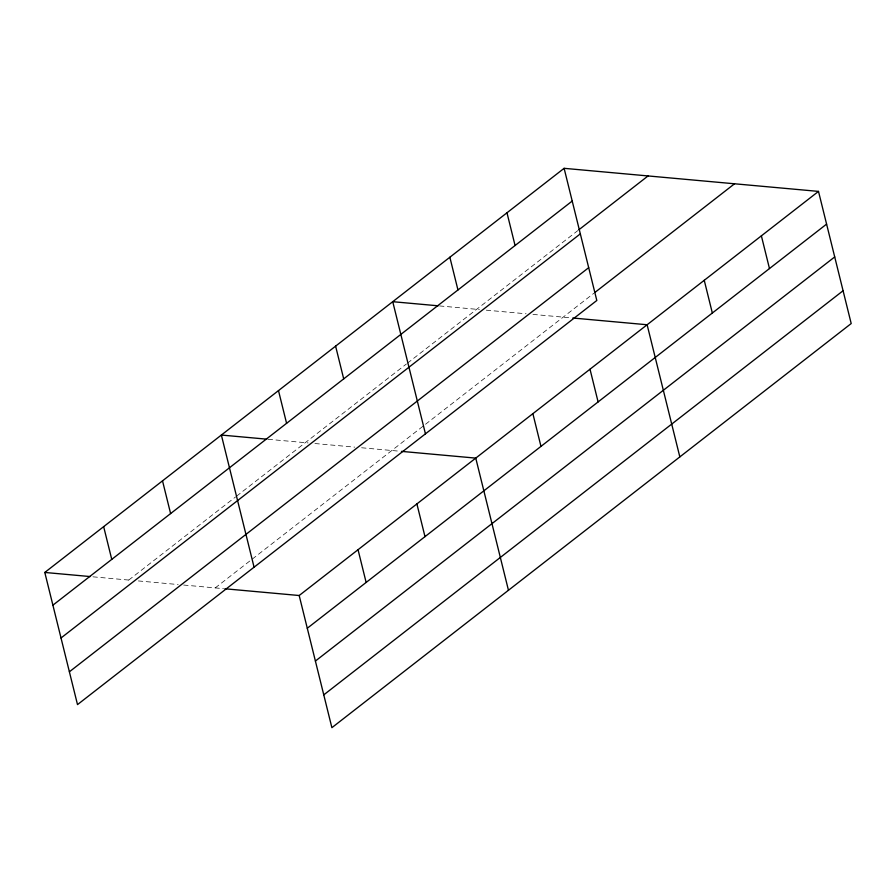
<?xml version="1.0" encoding="UTF-8"?>
<svg xmlns="http://www.w3.org/2000/svg" width="896" height="896" viewBox="0 0 896 896"><rect width="100%" height="100%" fill="white"/><g stroke="black" fill="none" stroke-linecap="round" stroke-linejoin="round"><path stroke-width="0.67" stroke-dasharray="4.48 3.36" d="M128.744 580.059L235.558 496.944M236.645 496.093L406.381 364.011M407.478 363.16L577.752 230.653M215.242 587.899L251.205 559.91M252.302 559.07L593.936 293.205M439.522 305.928L479.427 309.546M486.293 310.173L526.109 313.779M532.974 314.406L571.435 317.89M268.15 439.298L308.056 442.915M314.922 443.531L354.738 447.138M361.603 447.765L400.064 451.248M92.971 576.822L131.499 580.317M138.354 580.933L178.17 584.539M183.669 585.043L223.496 588.65"/><path stroke-width="1.34" d="M564.11 168.325L596.814 300.485L77.504 704.603L44.8 572.454L564.11 168.325L818.496 191.397L851.2 323.546L331.89 727.675L299.186 595.515L818.496 191.397M52.898 605.181L572.208 201.051M578.85 229.802L648.054 175.941M61.018 637.986L580.328 233.867M69.384 671.798L588.694 267.669M595.034 292.354L734.552 183.781M307.283 628.242L826.594 224.112M315.403 661.046L834.714 256.928M323.77 694.859L843.08 290.741M438.155 305.805L392.739 301.694L425.443 433.843M572.813 318.013L647.125 324.755L679.829 456.904M266.784 439.163L221.368 435.053L254.072 567.202M401.442 451.371L475.754 458.114L508.458 590.274M44.8 572.454L90.216 576.565M224.874 588.773L299.186 595.515M761.376 235.85L769.474 268.565M704.245 280.302L712.342 313.029M590.005 369.208L598.102 401.934M506.979 212.789L515.077 245.504M532.874 413.661L540.971 446.387M449.859 257.242L457.957 289.957M416.898 503.91L424.995 536.637M335.608 346.147L343.706 378.874M358.042 549.718L366.139 582.434M278.488 390.6L286.586 423.326M162.512 480.85L170.61 513.576M103.656 526.646L111.754 559.373"/></g></svg>
